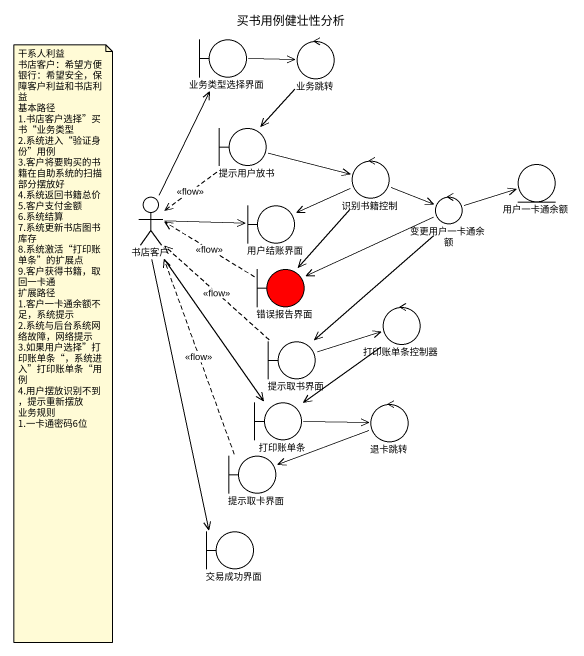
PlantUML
@startuml
title 买书用例健壮性分析
boundary 业务类型选择界面
control 业务跳转
boundary 提示用户放书
control 识别书籍控制
entity 用户一卡通余额
actor 书店客户
boundary 用户结账界面
control 变更用户一卡通余额
boundary 错误报告界面 #FF0000
control 打印账单条控制器
boundary 提示取书界面
boundary 打印账单条
control 退卡跳转
boundary 提示取卡界面
boundary 交易成功界面
业务类型选择界面 -right-> 业务跳转
业务跳转 --> 提示用户放书
提示用户放书 -right-> 识别书籍控制
提示用户放书 ..> 书店客户 : <<flow>>
识别书籍控制 -left-> 用户结账界面
识别书籍控制 -right-> 变更用户一卡通余额
识别书籍控制 --> 错误报告界面
书店客户 -up-> 业务类型选择界面
书店客户 -right-> 用户结账界面
书店客户 --> 打印账单条
书店客户 --> 交易成功界面
变更用户一卡通余额 -right-> 用户一卡通余额
变更用户一卡通余额 -left-> 错误报告界面
变更用户一卡通余额 --> 提示取书界面
错误报告界面 .left.> 书店客户 : <<flow>>
打印账单条控制器 --> 打印账单条
提示取书界面 .up.> 书店客户 : <<flow>>
提示取书界面 -right-> 打印账单条控制器
打印账单条 -right-> 退卡跳转
退卡跳转 -left-> 提示取卡界面
提示取卡界面 .up.> 书店客户 : <<flow>>
note as N1
  干系人利益
  书店客户：希望方便
  银行：希望安全，保障客户利益和书店利益
  基本路径
  1.书店客户选择”买书“业务类型
  2.系统进入“验证身份”用例
  3.客户将要购买的书籍在自助系统的扫描部分摆放好
  4.系统返回书籍总价
  5.客户支付金额
  6.系统结算
  7.系统更新书店图书库存
  8.系统激活“打印账单条”的扩展点
  9.客户获得书籍，取回一卡通
  扩展路径
  1.客户一卡通余额不足，系统提示
  2.系统与后台系统网络故障，网络提示
  3.如果用户选择”打印账单条“，系统进入”打印账单条“用例
  4.用户摆放识别不到，提示重新摆放
  业务规则
  1.一卡通密码6位
end note
@enduml
